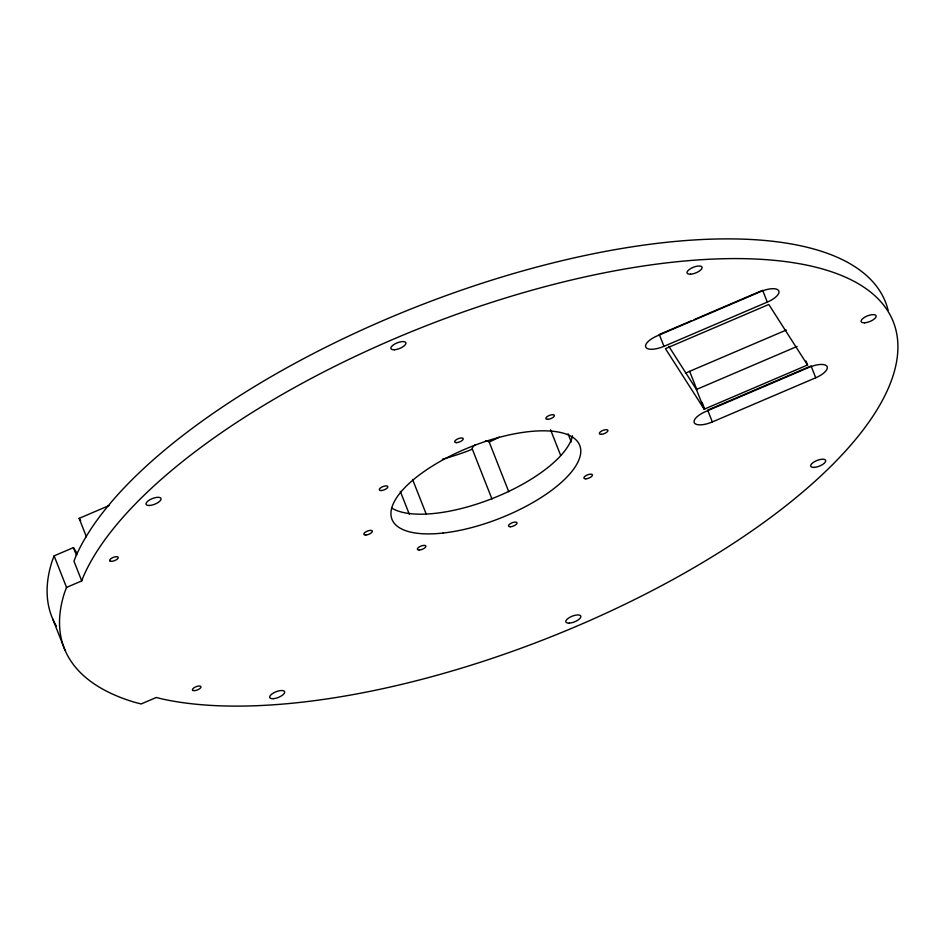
<?xml version="1.0" encoding="UTF-8"?>
<svg xmlns="http://www.w3.org/2000/svg" width="945" height="945" viewBox="0 0 945 945"><rect width="100%" height="100%" fill="white"/><g stroke="black" fill="none" stroke-linecap="round" stroke-linejoin="round"><path stroke-width="1.42" d="M77.395 553.817L73.426 547.616L54.113 555.873L52.034 561.401A453.104 173.396 -21.5 0 0 56.369 626.157M66.54 587.4L64.461 592.928A453.104 173.396 -21.5 0 0 134.391 702.206L141.124 703.966L156.315 697.469L161.489 698.816A437.901 167.572 -21.5 0 0 807.302 488.104A437.901 167.572 -21.5 0 0 663.425 263.265A437.901 167.572 -21.5 0 0 83.325 576.663L81.731 580.915L66.54 587.4L54.113 555.873M485.234 441.114A9.19 3.52 -21.5 0 1 489.167 441.976L494.117 439.72A116.932 44.746 -21.5 0 0 499.267 437.145M86.385 536.76L79.144 518.368L109.171 505.528M691.504 320.721L659.303 334.506L663.957 346.331L767.305 302.105A16.006 6.119 -21.5 0 0 778.621 290.587A16.006 6.119 -21.5 0 0 760.595 291.627L657.247 335.853A16.006 6.119 -21.5 0 0 645.919 347.37A16.006 6.119 -21.5 0 0 663.957 346.331M694.197 319.575L761.304 290.859M685.432 373.381A18.298 7.005 -21.5 0 1 689.649 371.326L786.311 330.029M668.753 346.248L696.418 389.482L797.096 346.437M807.55 365.006L768.805 304.467L665.445 348.658L704.179 409.197L807.55 365.006L805.99 361.061M712.341 421.942L815.724 377.776A15.9 6.083 -21.5 0 0 826.97 366.329A15.9 6.083 -21.5 0 0 809.05 367.357L705.667 411.524A15.9 6.083 -21.5 0 0 694.421 422.97A15.9 6.083 -21.5 0 0 712.341 421.942L707.675 410.118L811.058 365.951L815.724 377.776M475.134 444.871A9.19 3.52 -21.5 0 0 472.335 449.17L467.232 451.214A116.932 44.746 -21.5 0 1 442.402 459.223M79.144 518.368L80.679 520.766M762.639 290.28L767.305 302.105M702.052 402.322L704.639 408.89M689.649 371.326L696.89 389.718M696.418 389.482L704.179 409.197M568.075 433.814L571.252 441.894M550.592 429.845L560.668 455.419M489.167 441.976L508.776 491.778M472.335 449.17L491.955 498.972M412.563 479.422L426.349 514.423M400.314 491.388L409.327 514.257M73.426 547.616L76.533 555.495M81.731 580.915L73.97 561.2L75.565 556.959A437.901 167.572 -21.5 0 1 502.019 276.979A437.901 167.572 -21.5 0 1 888.111 310.243M52.672 618.845L65.087 650.373M572.528 435.775A100.879 38.603 -21.5 0 1 493.703 497.98A100.879 38.603 -21.5 0 1 391.903 508.162M110.128 561.129L109.62 560.361A4.583 1.76 -21.5 0 1 115.562 556.747A4.583 1.76 -21.5 0 1 117.133 559.204A4.583 1.76 -21.5 0 1 110.128 561.129M192.886 690.464L192.378 689.685A4.583 1.76 -21.5 0 1 198.32 686.07A4.583 1.76 -21.5 0 1 199.891 688.539A4.583 1.76 -21.5 0 1 192.886 690.464M273.152 698.686A8.021 3.071 -21.5 0 0 284.717 692.248A8.021 3.071 -21.5 0 0 273.637 692.886A8.021 3.071 -21.5 0 0 273.152 698.686M149.523 505.481A8.021 3.071 -21.5 0 0 161.087 499.043A8.021 3.071 -21.5 0 0 150.007 499.681A8.021 3.071 -21.5 0 0 149.523 505.481M394.372 349.756A8.021 3.071 -21.5 0 0 405.937 343.307A8.021 3.071 -21.5 0 0 394.868 343.945A8.021 3.071 -21.5 0 0 394.372 349.756M690.535 274.192A8.021 3.071 -21.5 0 0 702.1 267.742A8.021 3.071 -21.5 0 0 691.019 268.38A8.021 3.071 -21.5 0 0 690.535 274.192M864.604 322.8A8.021 3.071 -21.5 0 0 876.157 316.351A8.021 3.071 -21.5 0 0 865.088 316.988A8.021 3.071 -21.5 0 0 864.604 322.8M814.165 467.385A8.021 3.071 -21.5 0 0 825.729 460.947A8.021 3.071 -21.5 0 0 814.649 461.585A8.021 3.071 -21.5 0 0 814.165 467.385M569.315 623.121A8.021 3.071 -21.5 0 0 580.88 616.683A8.021 3.071 -21.5 0 0 569.8 617.309A8.021 3.071 -21.5 0 0 569.315 623.121M443.016 533.051A100.879 38.603 -21.5 0 0 580.632 448.934A100.879 38.603 -21.5 0 0 433.932 465.082A100.879 38.603 -21.5 0 0 443.016 533.051M419.32 550.025A4.583 1.76 -21.5 0 0 425.923 546.352A4.583 1.76 -21.5 0 0 419.604 546.706A4.583 1.76 -21.5 0 0 419.32 550.025M365.798 535.035A4.583 1.76 -21.5 0 0 372.401 531.362A4.583 1.76 -21.5 0 0 366.069 531.716A4.583 1.76 -21.5 0 0 365.798 535.035M381.26 490.549A4.583 1.76 -21.5 0 0 387.863 486.864A4.583 1.76 -21.5 0 0 381.532 487.23A4.583 1.76 -21.5 0 0 381.26 490.549M510.477 526.743A4.583 1.76 -21.5 0 0 517.08 523.058A4.583 1.76 -21.5 0 0 510.761 523.424A4.583 1.76 -21.5 0 0 510.477 526.743M585.876 478.82A4.583 1.76 -21.5 0 0 592.48 475.146A4.583 1.76 -21.5 0 0 586.148 475.5A4.583 1.76 -21.5 0 0 585.876 478.82M601.339 434.334A4.583 1.76 -21.5 0 0 607.942 430.66A4.583 1.76 -21.5 0 0 601.611 431.014A4.583 1.76 -21.5 0 0 601.339 434.334M547.816 419.344A4.583 1.76 -21.5 0 0 554.42 415.658A4.583 1.76 -21.5 0 0 548.088 416.024A4.583 1.76 -21.5 0 0 547.816 419.344M456.659 442.626A4.583 1.76 -21.5 0 0 463.263 438.952A4.583 1.76 -21.5 0 0 456.931 439.307A4.583 1.76 -21.5 0 0 456.659 442.626"/></g></svg>
